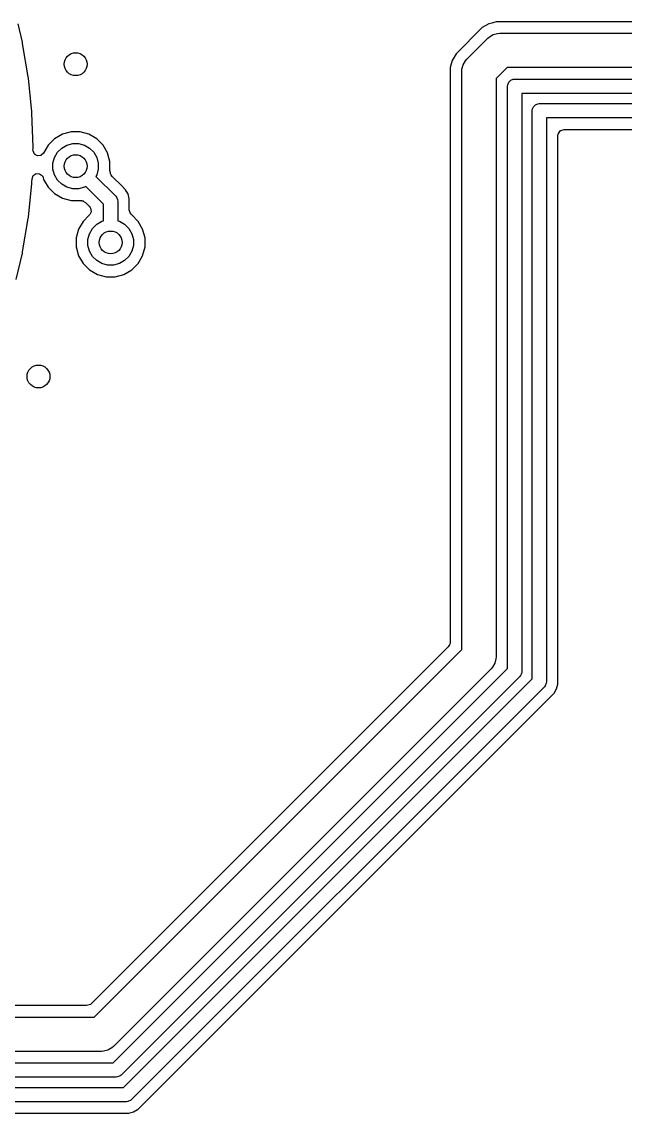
# Model space of a CAD drawing. Header units: inches. Extents: x 0.79 to 7.64, y -5.35 to -0.98.
# Drawn here: x 4.567 to 4.983, y -3.499 to -2.748 of the extents above; entities that cross this region are included whole.
import ezdxf

# ---------------------------------------------------------------- set-up
doc = ezdxf.new("R2010")
doc.units = ezdxf.units.IN
doc.header["$MEASUREMENT"] = 0
doc.layers.add('BLACK', color=250, linetype='CONTINUOUS')

msp = doc.modelspace()

# ---------------------------------------------------------------- linework, layer by layer
at = {"layer": 'BLACK', "linetype": 'CONTINUOUS'}
for p, q in [((4.8887, -2.74935), (4.8842, -2.75195)), ((4.89064, -2.74883), (4.8887, -2.74935)), ((4.89224, -2.74841), (4.89064, -2.74883)), ((4.89064, -2.74883), (4.89064, -2.74883)), ((4.89371, -2.74801), (4.89224, -2.74841)), ((5.32064, -2.74801), (4.89371, -2.74801)), ((4.89371, -2.74801), (4.89371, -2.74801)), ((4.56766, -2.76203), (4.56467, -2.74949)), ((4.8842, -2.75195), (4.86612, -2.77003)), ((4.88911, -2.75835), (4.89178, -2.7568)), ((4.89178, -2.7568), (4.89476, -2.75601)), ((4.89476, -2.75601), (4.8963, -2.75591)), ((4.8963, -2.75591), (5.31805, -2.75591)), ((4.56772, -2.7623), (4.56766, -2.76203)), ((4.56778, -2.76262), (4.56772, -2.7623)), ((4.56783, -2.76288), (4.56778, -2.76262)), ((4.57172, -2.78591), (4.56783, -2.76288)), ((4.87354, -2.77378), (4.88795, -2.75936)), ((4.88795, -2.75936), (4.88911, -2.75835)), ((4.86612, -2.77003), (4.86353, -2.77452)), ((4.86353, -2.77452), (4.86219, -2.77954)), ((4.87018, -2.78059), (4.87098, -2.77761)), ((4.87098, -2.77761), (4.87252, -2.77494)), ((4.87252, -2.77494), (4.87354, -2.77378)), ((4.57176, -2.78618), (4.57172, -2.78591)), ((4.5718, -2.7865), (4.57176, -2.78618)), ((4.57183, -2.78677), (4.5718, -2.7865)), ((4.57417, -2.81001), (4.57183, -2.78677)), ((4.86219, -2.77954), (4.86219, -3.17465)), ((4.87008, -2.78213), (4.87018, -2.78059)), ((4.87008, -3.18015), (4.87008, -2.78213)), ((4.9012, -2.77953), (4.8937, -2.78702)), ((4.8937, -2.78702), (4.8937, -3.18504)), ((5.31316, -2.77953), (4.9012, -2.77953)), ((4.90157, -2.79232), (4.90167, -2.79136)), ((4.90157, -3.19319), (4.90157, -2.79232)), ((4.90167, -2.79136), (4.9024, -2.78959)), ((4.9024, -2.78959), (4.90376, -2.78823)), ((4.90376, -2.78823), (4.90554, -2.7875)), ((4.90554, -2.7875), (4.9065, -2.7874)), ((4.9065, -2.7874), (5.30786, -2.7874)), ((5.30582, -2.79724), (4.91142, -2.79724)), ((4.91142, -2.79724), (4.91142, -3.19523)), ((4.9185, -2.80925), (4.9186, -2.80829)), ((4.9185, -3.20021), (4.9185, -2.80925)), ((4.9186, -2.80829), (4.91933, -2.80652)), ((4.91933, -2.80652), (4.92069, -2.80516)), ((4.92069, -2.80516), (4.92247, -2.80443)), ((4.92247, -2.80443), (4.92343, -2.80433)), ((4.92343, -2.80433), (5.30085, -2.80433)), ((4.57419, -2.81028), (4.57417, -2.81001)), ((4.57422, -2.8106), (4.57419, -2.81028)), ((4.57422, -2.81061), (4.57422, -2.8106)), ((4.57422, -2.8106), (4.57422, -2.8106)), ((4.57423, -2.81087), (4.57422, -2.81061)), ((4.57501, -2.83421), (4.57423, -2.81087)), ((5.29881, -2.81417), (4.92835, -2.81417)), ((4.92835, -2.81417), (4.92835, -3.20224)), ((4.60122, -2.82373), (4.5962, -2.82508)), ((4.60744, -2.82373), (4.60122, -2.82373)), ((4.60122, -2.82373), (4.60122, -2.82373)), ((4.61346, -2.82535), (4.60744, -2.82373)), ((4.60744, -2.82373), (4.60744, -2.82373)), ((4.93659, -2.82488), (4.93801, -2.82293)), ((4.93801, -2.82293), (4.93803, -2.82291)), ((4.93803, -2.82291), (4.93817, -2.82281)), ((4.93817, -2.82281), (4.94046, -2.82207)), ((4.94046, -2.82207), (5.29331, -2.82207)), ((4.58981, -2.82846), (4.58541, -2.83286)), ((4.59521, -2.82535), (4.58981, -2.82846)), ((4.5962, -2.82508), (4.59521, -2.82535)), ((4.5983, -2.83283), (4.60228, -2.83176)), ((4.60228, -2.83176), (4.60639, -2.83176)), ((4.60639, -2.83176), (4.61036, -2.83283)), ((4.61885, -2.82846), (4.61346, -2.82535)), ((4.62325, -2.83286), (4.61885, -2.82846)), ((4.93624, -2.82658), (4.93643, -2.82538)), ((4.93624, -2.95624), (4.93624, -2.82658)), ((4.93643, -2.82538), (4.9365, -2.82517)), ((4.9365, -2.82517), (4.93659, -2.82488)), ((4.57497, -2.83628), (4.57501, -2.83508)), ((4.57499, -2.83681), (4.57497, -2.83628)), ((4.57597, -2.83901), (4.57499, -2.83681)), ((4.57501, -2.83448), (4.57501, -2.83421)), ((4.57501, -2.83481), (4.57501, -2.83448)), ((4.57501, -2.83508), (4.57501, -2.83481)), ((4.57805, -2.84022), (4.57597, -2.83901)), ((4.58224, -2.83835), (4.58045, -2.83997)), ((4.58541, -2.83286), (4.58224, -2.83835)), ((4.58978, -2.84135), (4.59184, -2.83779)), ((4.59184, -2.83779), (4.59474, -2.83488)), ((4.59474, -2.83488), (4.5983, -2.83283)), ((4.61036, -2.83283), (4.61392, -2.83488)), ((4.61392, -2.83488), (4.61682, -2.83779)), ((4.61682, -2.83779), (4.61888, -2.84135)), ((4.62636, -2.83825), (4.62325, -2.83286)), ((4.6275, -2.84251), (4.62636, -2.83825)), ((4.58045, -2.83997), (4.57805, -2.84022)), ((4.58872, -2.84532), (4.58978, -2.84135)), ((4.58872, -2.84943), (4.58872, -2.84532)), ((4.61888, -2.84135), (4.61994, -2.84532)), ((4.61994, -2.84532), (4.61994, -2.84943)), ((4.62797, -2.84426), (4.6275, -2.84251)), ((4.62797, -2.85049), (4.62797, -2.84426)), ((4.57431, -2.85613), (4.57513, -2.85387)), ((4.57513, -2.85387), (4.57712, -2.85252)), ((4.57712, -2.85252), (4.57953, -2.8526)), ((4.57953, -2.8526), (4.58143, -2.85408)), ((4.58143, -2.85408), (4.58197, -2.85525)), ((4.58978, -2.8534), (4.58872, -2.84943)), ((4.59184, -2.85696), (4.58978, -2.8534)), ((4.61888, -2.8534), (4.61831, -2.85439)), ((4.61831, -2.85439), (4.6319, -2.86798)), ((4.61994, -2.84943), (4.61888, -2.8534)), ((4.62796, -2.85062), (4.62797, -2.85049)), ((4.62803, -2.85062), (4.62796, -2.85062)), ((4.62838, -2.85265), (4.62803, -2.85062)), ((4.62862, -2.85312), (4.62838, -2.85265)), ((4.62877, -2.85342), (4.62862, -2.85312)), ((4.62949, -2.85441), (4.62877, -2.85342)), ((4.63629, -2.86121), (4.62949, -2.85441)), ((4.57183, -2.88252), (4.57417, -2.85928)), ((4.57417, -2.85928), (4.57419, -2.85902)), ((4.57419, -2.85902), (4.57422, -2.85869)), ((4.57422, -2.85869), (4.57423, -2.85842)), ((4.57423, -2.85842), (4.57431, -2.85613)), ((4.58197, -2.85525), (4.5823, -2.8565)), ((4.5823, -2.8565), (4.5823, -2.8565)), ((4.5823, -2.8565), (4.58292, -2.85758)), ((4.58292, -2.85758), (4.58541, -2.86189)), ((4.58541, -2.86189), (4.58981, -2.86629)), ((4.59474, -2.85987), (4.59184, -2.85696)), ((4.5983, -2.86193), (4.59474, -2.85987)), ((4.60228, -2.86299), (4.5983, -2.86193)), ((4.61036, -2.86193), (4.60639, -2.86299)), ((4.61135, -2.86135), (4.61036, -2.86193)), ((4.6235, -2.8735), (4.61135, -2.86135)), ((4.63867, -2.86359), (4.63629, -2.86121)), ((4.63629, -2.86121), (4.63629, -2.86121)), ((4.58981, -2.86629), (4.59521, -2.86941)), ((4.59521, -2.86941), (4.60122, -2.87102)), ((4.60639, -2.86299), (4.60228, -2.86299)), ((4.6319, -2.86798), (4.63251, -2.86873)), ((4.63251, -2.86873), (4.63321, -2.87042)), ((4.63939, -2.86483), (4.63867, -2.86359)), ((4.63952, -2.86506), (4.63939, -2.86483)), ((4.63939, -2.86483), (4.63939, -2.86483)), ((4.64023, -2.86629), (4.63952, -2.86506)), ((4.64036, -2.86652), (4.64023, -2.86629)), ((4.64123, -2.86978), (4.64036, -2.86652)), ((4.64036, -2.86652), (4.64036, -2.86652)), ((4.60122, -2.87102), (4.60122, -2.87102)), ((4.60122, -2.87102), (4.60746, -2.87102)), ((4.60746, -2.87102), (4.60791, -2.87104)), ((4.60791, -2.87104), (4.60804, -2.87106)), ((4.60804, -2.87106), (4.60822, -2.87109)), ((4.60822, -2.87109), (4.60827, -2.87108)), ((4.60827, -2.87108), (4.60854, -2.87112)), ((4.60854, -2.87112), (4.60869, -2.87118)), ((4.60869, -2.87118), (4.60935, -2.8713)), ((4.60935, -2.8713), (4.60938, -2.87131)), ((4.60938, -2.87131), (4.60938, -2.87131)), ((4.60938, -2.87131), (4.60938, -2.87131)), ((4.60938, -2.87131), (4.60964, -2.8714)), ((4.60964, -2.8714), (4.6096, -2.87151)), ((4.6096, -2.87151), (4.61117, -2.87234)), ((4.61117, -2.87234), (4.61365, -2.87482)), ((4.61365, -2.87482), (4.61437, -2.8758)), ((4.61437, -2.8758), (4.6146, -2.87627)), ((4.6146, -2.87627), (4.61498, -2.87865)), ((4.6235, -2.88502), (4.6235, -2.8735)), ((4.63321, -2.87042), (4.63324, -2.8705)), ((4.63324, -2.8705), (4.63334, -2.87146)), ((4.63334, -2.87146), (4.63334, -2.88502)), ((4.64123, -2.87739), (4.64123, -2.86978)), ((4.64123, -2.86978), (4.64123, -2.86978)), ((4.56783, -2.90641), (4.57172, -2.88338)), ((4.57172, -2.88338), (4.57176, -2.88311)), ((4.57176, -2.88311), (4.5718, -2.88279)), ((4.5718, -2.88279), (4.57183, -2.88252)), ((4.61341, -2.88144), (4.6095, -2.88535)), ((4.61366, -2.88116), (4.61341, -2.88144)), ((4.61413, -2.8806), (4.61366, -2.88116)), ((4.61497, -2.87873), (4.61413, -2.8806)), ((4.61498, -2.87865), (4.61497, -2.87873)), ((4.64192, -2.87959), (4.64123, -2.87739)), ((4.64246, -2.88039), (4.64192, -2.87959)), ((4.64292, -2.88094), (4.64246, -2.88039)), ((4.64293, -2.88095), (4.64292, -2.88094)), ((4.64734, -2.88535), (4.64293, -2.88095)), ((4.64293, -2.88095), (4.64293, -2.88095)), ((4.64293, -2.88095), (4.64293, -2.88095)), ((4.60639, -2.89074), (4.60478, -2.89676)), ((4.6095, -2.88535), (4.60639, -2.89074)), ((4.6095, -2.88535), (4.6095, -2.88535)), ((4.6095, -2.88535), (4.6095, -2.88535)), ((4.61387, -2.89384), (4.61592, -2.89028)), ((4.61592, -2.89028), (4.61883, -2.88737)), ((4.61883, -2.88737), (4.62239, -2.88532)), ((4.62239, -2.88532), (4.6235, -2.88502)), ((4.63334, -2.88502), (4.63444, -2.88532)), ((4.63444, -2.88532), (4.638, -2.88737)), ((4.638, -2.88737), (4.64091, -2.89028)), ((4.64091, -2.89028), (4.64297, -2.89384)), ((4.65045, -2.89074), (4.64734, -2.88535)), ((4.65206, -2.89676), (4.65045, -2.89074)), ((4.60478, -2.89676), (4.60478, -2.90298)), ((4.6128, -2.89781), (4.61387, -2.89384)), ((4.6128, -2.90192), (4.6128, -2.89781)), ((4.64297, -2.89384), (4.64403, -2.89781)), ((4.64403, -2.89781), (4.64403, -2.90192)), ((4.65206, -2.90298), (4.65206, -2.89676)), ((4.56766, -2.90726), (4.56772, -2.90699)), ((4.56772, -2.90699), (4.56778, -2.90667)), ((4.56778, -2.90667), (4.56783, -2.90641)), ((4.60478, -2.90298), (4.60639, -2.90899)), ((4.61387, -2.9059), (4.6128, -2.90192)), ((4.61592, -2.90946), (4.61387, -2.9059)), ((4.64297, -2.9059), (4.64091, -2.90946)), ((4.64403, -2.90192), (4.64297, -2.9059)), ((4.65045, -2.90899), (4.65206, -2.90298)), ((4.56332, -2.92546), (4.56766, -2.90726)), ((4.60639, -2.90899), (4.6095, -2.91438)), ((4.6095, -2.91438), (4.6139, -2.91879)), ((4.61883, -2.91236), (4.61592, -2.90946)), ((4.62239, -2.91442), (4.61883, -2.91236)), ((4.62636, -2.91548), (4.62239, -2.91442)), ((4.63444, -2.91442), (4.63047, -2.91548)), ((4.638, -2.91236), (4.63444, -2.91442)), ((4.64091, -2.90946), (4.638, -2.91236)), ((4.64293, -2.91879), (4.64734, -2.91438)), ((4.64734, -2.91438), (4.65045, -2.90899)), ((4.6139, -2.91879), (4.61929, -2.9219)), ((4.61929, -2.9219), (4.6253, -2.92351)), ((4.63047, -2.91548), (4.62636, -2.91548)), ((4.63153, -2.92351), (4.63754, -2.9219)), ((4.63754, -2.9219), (4.64293, -2.91879)), ((4.6253, -2.92351), (4.6253, -2.92351)), ((4.6253, -2.92351), (4.63153, -2.92351)), ((4.63153, -2.92351), (4.63153, -2.92351)), ((4.93624, -3.07873), (4.93624, -2.95624)), ((4.93624, -3.20056), (4.93624, -3.07873)), ((4.8617, -3.17676), (4.86075, -3.17832)), ((4.86199, -3.17585), (4.8617, -3.17676)), ((4.86219, -3.17465), (4.86199, -3.17585)), ((4.86075, -3.17832), (4.61546, -3.4236)), ((4.61715, -3.43307), (4.87008, -3.18015)), ((4.8937, -3.18504), (4.8936, -3.18658)), ((4.89126, -3.19223), (4.89024, -3.19339)), ((4.8928, -3.18956), (4.89126, -3.19223)), ((4.8936, -3.18658), (4.8928, -3.18956)), ((4.6302, -3.46457), (4.90157, -3.19319)), ((4.89024, -3.19339), (4.6304, -3.45323)), ((4.90998, -3.19871), (4.63572, -3.47297)), ((4.91059, -3.19797), (4.90998, -3.19871)), ((4.91132, -3.19619), (4.91059, -3.19797)), ((4.91142, -3.19523), (4.91132, -3.19619)), ((4.91132, -3.19619), (4.91132, -3.19619)), ((4.63721, -3.4815), (4.9185, -3.20021)), ((4.92691, -3.20572), (4.64273, -3.4899)), ((4.92752, -3.20498), (4.92691, -3.20572)), ((4.92825, -3.2032), (4.92752, -3.20498)), ((4.92752, -3.20498), (4.92752, -3.20498)), ((4.92835, -3.20224), (4.92825, -3.2032)), ((4.93368, -3.21011), (4.93537, -3.20719)), ((4.93537, -3.20719), (4.93624, -3.20393)), ((4.93624, -3.20393), (4.93624, -3.20056)), ((4.64748, -3.49631), (4.93368, -3.21011)), ((4.61185, -3.42518), (3.90378, -3.42518)), ((4.61362, -3.42475), (4.61185, -3.42518)), ((4.61448, -3.42432), (4.61362, -3.42475)), ((4.61546, -3.4236), (4.61448, -3.42432)), ((3.89828, -3.43307), (4.61715, -3.43307)), ((4.62924, -3.45425), (4.62657, -3.45579)), ((4.6304, -3.45323), (4.62924, -3.45425)), ((4.62205, -3.45669), (3.89339, -3.45669)), ((4.62359, -3.45659), (4.62205, -3.45669)), ((4.62657, -3.45579), (4.62359, -3.45659)), ((3.88523, -3.46457), (4.6302, -3.46457)), ((4.63224, -3.47441), (3.88319, -3.47441)), ((4.6332, -3.47431), (4.63224, -3.47441)), ((4.63372, -3.4741), (4.6332, -3.47431)), ((4.6332, -3.47431), (4.6332, -3.47431)), ((4.63497, -3.47358), (4.63372, -3.4741)), ((4.63572, -3.47297), (4.63497, -3.47358)), ((4.63497, -3.47358), (4.63497, -3.47358)), ((3.87822, -3.4815), (4.63721, -3.4815)), ((4.63925, -3.49134), (3.87618, -3.49134)), ((4.64021, -3.49124), (4.63925, -3.49134)), ((4.64073, -3.49103), (4.64021, -3.49124)), ((4.64021, -3.49124), (4.64021, -3.49124)), ((4.64199, -3.49051), (4.64073, -3.49103)), ((4.64273, -3.4899), (4.64199, -3.49051)), ((4.64199, -3.49051), (4.64199, -3.49051)), ((3.87817, -3.49923), (4.64094, -3.49923)), ((4.64094, -3.49923), (4.6442, -3.49836)), ((4.64094, -3.49923), (4.64094, -3.49923)), ((4.6442, -3.49836), (4.64688, -3.49681)), ((4.6442, -3.49836), (4.6442, -3.49836)), ((4.6442, -3.49836), (4.6442, -3.49836)), ((4.64688, -3.49681), (4.64699, -3.49676)), ((4.64699, -3.49676), (4.64702, -3.49674)), ((4.64702, -3.49674), (4.64722, -3.49661)), ((4.64722, -3.49661), (4.64727, -3.49658)), ((4.64727, -3.49658), (4.64748, -3.49631))]:
    msp.add_line(p, q, dxfattribs=at)
at = {"layer": 'BLACK'}
for centre in [(4.60433, -2.77717), (4.60433, -2.84738), (4.62842, -2.89987), (4.57874, -2.99213)]:
    msp.add_circle(centre, 0.00787, dxfattribs=at)
at = {"layer": 'WHITE'}
for centre in [(4.60433, -2.77717), (4.60433, -2.84738), (4.62842, -2.89987), (4.57874, -2.99213)]:
    msp.add_circle(centre, 0.00787, dxfattribs=at)

doc.saveas('drawing.dxf')
